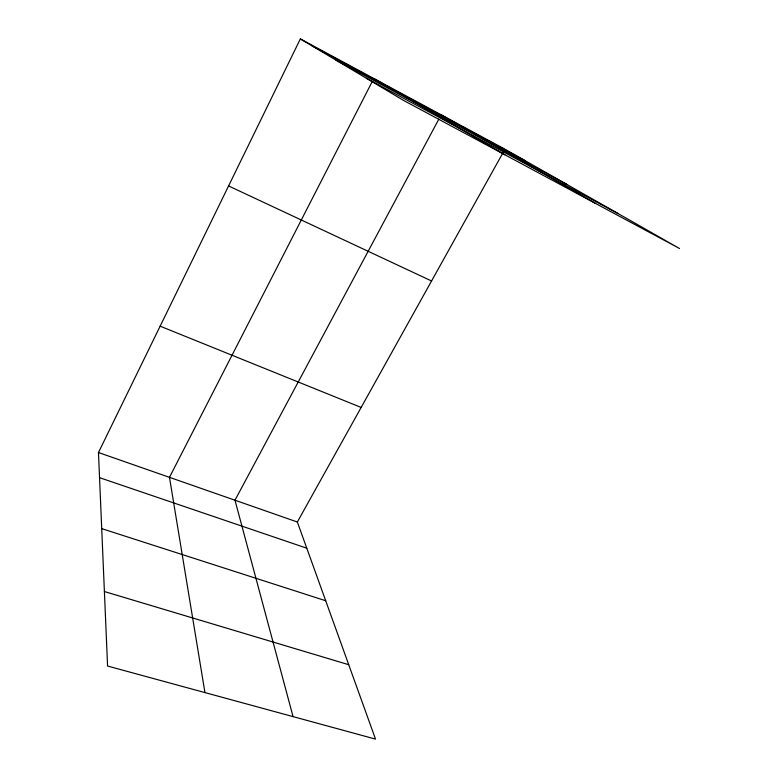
<?xml version="1.0" encoding="UTF-8"?>
<svg xmlns="http://www.w3.org/2000/svg" width="778" height="778" viewBox="0 0 778 778"><rect width="100%" height="100%" fill="white"/><g stroke="black" fill="none" stroke-linecap="round" stroke-linejoin="round"><path stroke-width="1.17" d="M503.191 152.362L297.352 522.009L375.511 739.1L107.578 666.036L98.466 452.533L300.347 38.9L504.951 149.191L679.534 248.513L403.442 100.352L300.347 38.9M372.137 81.739L169.478 477.342L204.945 692.595M438.88 119.073L234.975 500.215L293.063 716.616M104.398 591.533L348.719 664.704M101.714 528.622L325.7 600.752M99.545 477.682L306.785 548.208M98.466 452.533L297.352 522.009M160.142 326.176L361.148 407.439M228.576 185.942L431.566 280.984M335.96 60.13L566.695 184.318M366.331 78.238L618.14 213.59M311.978 45.834L525.306 160.774M441.155 114.804L595.569 203.457M373.8 78.5L504.864 154.773"/></g></svg>
